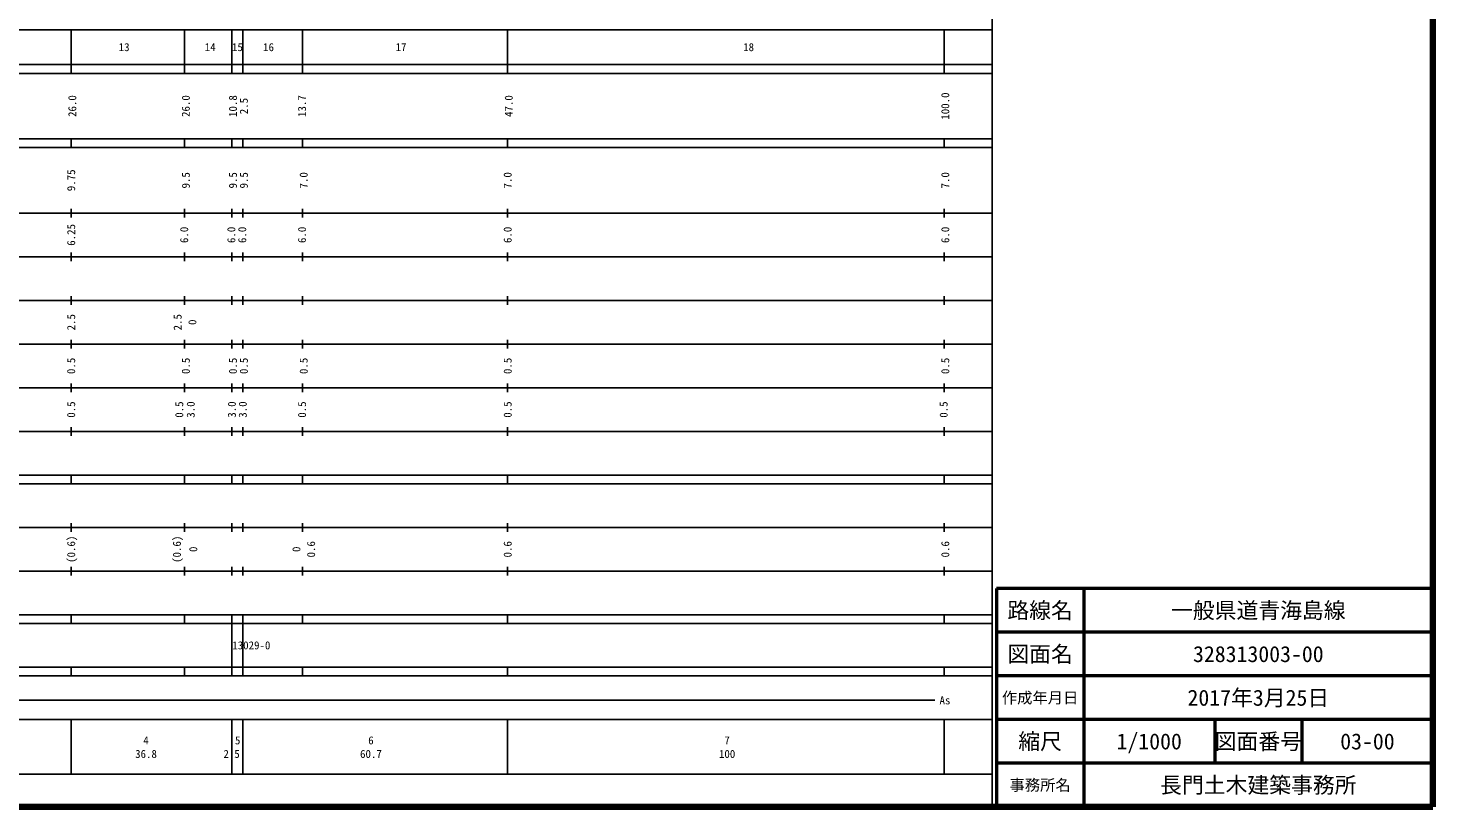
# Model space of a CAD drawing. Units: millimetres on the paper, enlarged 1000 times. Extents: x 40000 to 680000, y 20000 to 380000.
# Drawn here: x 358129 to 680000, y 20000 to 198357 of the extents above; entities that cross this region are included whole.
import ezdxf
from ezdxf.enums import TextEntityAlignment as Align

# ---------------------------------------------------------------- set-up
doc = ezdxf.new("R2010")
doc.units = ezdxf.units.MM
doc.header["$LTSCALE"] = 1000
for name, color, linetype, lineweight in [('M-TTL', 2, 'Continuous', 140), ('M-TTL-BAND', 7, 'Continuous', 25), ('M-TTL-FRAM', 2, 'Continuous', 50), ('M-TTL-LINE', 7, 'Continuous', 50), ('M-TTL-TXT', 7, 'Continuous', 13)]:
    doc.layers.add(name, color=color, linetype=linetype, lineweight=lineweight)
doc.styles.add('ＭＳ ゴシック', font='')
doc.styles.get('ＭＳ ゴシック').set_extended_font_data('MS Gothic')

msp = doc.modelspace()

# ---------------------------------------------------------------- linework, layer by layer
at = {"layer": 'M-TTL'}
for p, q in [((680000, 20000), (680000, 380000)), ((40000, 20000), (680000, 20000))]:
    msp.add_line(p, q, dxfattribs=at)
at = {"layer": 'M-TTL-BAND'}
for p, q in [((579000, 20000), (579000, 370000)), ((68000, 198000), (579000, 198000)), ((368000, 198000), (368000, 188000)), ((394000, 198000), (394000, 188000)), ((404800, 198000), (404800, 188000)), ((407300, 198000), (407300, 188000)), ((421000, 198000), (421000, 188000)), ((468000, 198000), (468000, 188000)), ((568000, 198000), (568000, 188000)), ((40000, 190000), (579000, 190000)), ((40000, 188000), (579000, 188000)), ((40000, 173000), (579000, 173000)), ((40000, 171000), (579000, 171000)), ((368000, 171000), (368000, 173000)), ((394000, 173000), (394000, 171000)), ((404800, 173000), (404800, 171000)), ((407300, 173000), (407300, 171000)), ((421000, 173000), (421000, 171000)), ((468000, 171000), (468000, 173000)), ((568000, 171000), (568000, 173000)), ((40000, 156000), (579000, 156000)), ((368000, 155000), (368000, 157000)), ((394000, 157000), (394000, 155000)), ((404800, 157000), (404800, 155000)), ((407300, 157000), (407300, 155000)), ((421000, 157000), (421000, 155000)), ((468000, 155000), (468000, 157000)), ((568000, 155000), (568000, 157000)), ((46000, 146000), (579000, 146000)), ((368000, 145000), (368000, 147000)), ((394000, 147000), (394000, 145000)), ((404800, 147000), (404800, 145000)), ((407300, 147000), (407300, 145000)), ((421000, 147000), (421000, 145000)), ((468000, 145000), (468000, 147000)), ((568000, 145000), (568000, 147000)), ((52000, 136000), (579000, 136000)), ((368000, 135000), (368000, 137000)), ((394000, 137000), (394000, 135000)), ((404800, 137000), (404800, 135000)), ((407300, 137000), (407300, 135000)), ((421000, 137000), (421000, 135000)), ((468000, 135000), (468000, 137000)), ((568000, 135000), (568000, 137000)), ((46000, 126000), (579000, 126000)), ((368000, 125000), (368000, 127000)), ((394000, 127000), (394000, 125000)), ((404800, 127000), (404800, 125000)), ((407300, 127000), (407300, 125000)), ((421000, 127000), (421000, 125000)), ((468000, 125000), (468000, 127000)), ((568000, 125000), (568000, 127000)), ((52000, 116000), (579000, 116000)), ((368000, 115000), (368000, 117000)), ((394000, 117000), (394000, 115000)), ((404800, 117000), (404800, 115000)), ((407300, 117000), (407300, 115000)), ((421000, 117000), (421000, 115000)), ((468000, 115000), (468000, 117000)), ((568000, 115000), (568000, 117000)), ((368000, 105000), (368000, 107000)), ((394000, 107000), (394000, 105000)), ((404800, 107000), (404800, 105000)), ((407300, 107000), (407300, 105000)), ((421000, 107000), (421000, 105000)), ((468000, 105000), (468000, 107000)), ((568000, 105000), (568000, 107000)), ((46000, 106000), (579000, 106000)), ((40000, 96000), (579000, 96000)), ((40000, 94000), (579000, 94000)), ((368000, 94000), (368000, 96000)), ((394000, 96000), (394000, 94000)), ((404800, 96000), (404800, 94000)), ((407300, 96000), (407300, 94000)), ((421000, 96000), (421000, 94000)), ((468000, 94000), (468000, 96000)), ((568000, 94000), (568000, 96000)), ((49000, 84000), (579000, 84000)), ((368000, 83000), (368000, 85000)), ((394000, 85000), (394000, 83000)), ((404800, 85000), (404800, 83000)), ((407300, 85000), (407300, 83000)), ((421000, 85000), (421000, 83000)), ((468000, 83000), (468000, 85000)), ((568000, 83000), (568000, 85000)), ((368000, 73000), (368000, 75000)), ((394000, 75000), (394000, 73000)), ((404800, 75000), (404800, 73000)), ((407300, 75000), (407300, 73000)), ((421000, 75000), (421000, 73000)), ((468000, 73000), (468000, 75000)), ((568000, 73000), (568000, 75000)), ((40000, 74000), (579000, 74000)), ((40000, 64000), (579000, 64000)), ((40000, 62000), (579000, 62000)), ((368000, 62000), (368000, 64000)), ((394000, 64000), (394000, 62000)), ((404800, 64000), (404800, 52000)), ((407300, 64000), (407300, 52000)), ((421000, 64000), (421000, 62000)), ((468000, 62000), (468000, 64000)), ((568000, 62000), (568000, 64000)), ((40000, 52000), (579000, 52000)), ((368000, 50000), (368000, 52000)), ((394000, 52000), (394000, 50000)), ((404800, 52000), (404800, 50000)), ((407300, 52000), (407300, 50000)), ((421000, 52000), (421000, 50000)), ((468000, 50000), (468000, 52000)), ((568000, 50000), (568000, 52000)), ((40000, 50000), (579000, 50000)), ((70805, 44406), (565903, 44406)), ((40000, 40000), (579000, 40000)), ((368000, 40000), (368000, 27500)), ((404800, 40000), (404800, 27500)), ((407300, 40000), (407300, 27500)), ((468000, 40000), (468000, 27500)), ((568000, 40000), (568000, 27500)), ((68000, 27500), (579000, 27500))]:
    msp.add_line(p, q, dxfattribs=at)
at = {"layer": 'M-TTL-FRAM'}
for p, q in [((680000, 70000), (580000, 70000)), ((580000, 70000), (580000, 20000))]:
    msp.add_line(p, q, dxfattribs=at)
at = {"layer": 'M-TTL-LINE'}
for p, q in [((600000, 70000), (600000, 20000)), ((680000, 60000), (580000, 60000)), ((680000, 50000), (580000, 50000)), ((680000, 40000), (580000, 40000)), ((630000, 40000), (630000, 30000)), ((650000, 40000), (650000, 30000)), ((680000, 30000), (580000, 30000))]:
    msp.add_line(p, q, dxfattribs=at)

# ---------------------------------------------------------------- texts
at = {"layer": 'M-TTL-BAND', "style": 'ＭＳ ゴシック'}
for s, p in [('13', (380135, 194000)), ('14', (399856, 194000)), ('15', (406097, 194000)), ('16', (413220, 194000)), ('17', (443581, 194000)), ('18', (523211, 194000)), ('13029-0', (409277, 57000)), ('As', (568201, 44406)), ('4', (385147, 35238)), ('5', (406146, 35238)), ('6', (436683, 35238)), ('7', (518288, 35238)), ('36.8', (385147, 32131)), ('2.5', (404752, 32131)), ('60.7', (436683, 32131)), ('100', (518288, 32131))]:
    msp.add_text(s, height=1833, dxfattribs=at).set_placement(p, align=Align.MIDDLE_CENTER)
for s, p in [('100.0', (568265, 180500)), ('26.0', (368248, 180500)), ('26.0', (394259, 180500)), ('10.8', (405059, 180500)), ('2.5', (407559, 180500)), ('13.7', (420885, 180500)), ('47.0', (468248, 180500)), ('9.75', (367997, 163500)), ('9.5', (394259, 163500)), ('9.5', (405059, 163500)), ('9.5', (407559, 163500)), ('7.0', (421260, 163500)), ('7.0', (467997, 163500)), ('7.0', (568265, 163500)), ('6.25', (367997, 151000)), ('6.0', (393884, 151000)), ('6.0', (404684, 151000)), ('6.0', (407184, 151000)), ('6.0', (420885, 151000)), ('6.0', (467997, 151000)), ('6.0', (568265, 151000)), ('2.5', (367997, 131000)), ('2.5', (392384, 131000)), ('0', (395759, 131000)), ('0.5', (367997, 121000)), ('0.5', (394259, 121000)), ('0.5', (405059, 121000)), ('0.5', (407559, 121000)), ('0.5', (421260, 121000)), ('0.5', (467997, 121000)), ('0.5', (568265, 121000)), ('0.5', (367997, 111000)), ('0.5', (392759, 111000)), ('3.0', (395384, 111000)), ('3.0', (404805, 111000)), ('3.0', (407305, 111000)), ('0.5', (420885, 111000)), ('0.5', (467997, 111000)), ('0.5', (567890, 111000)), ('(0.6)', (367997, 79000)), ('(0.6)', (392216, 79000)), ('0.6', (422967, 79000)), ('0.6', (467997, 79000)), ('0.6', (568265, 79000)), ('0', (395966, 79000)), ('0', (419592, 79000))]:
    msp.add_text(s, height=1833, rotation=90, dxfattribs=at).set_placement(p, align=Align.MIDDLE_CENTER)
at = {"layer": 'M-TTL-TXT', "style": 'ＭＳ ゴシック'}
for s, height, p in [('路線名', 3666, (590000, 65000)), ('一般県道青海島線', 3666, (640000, 65000)), ('図面名', 3666, (590000, 55000)), ('328313003-00', 3666, (640000, 55000)), ('作成年月日', 2566, (590000, 45000)), ('2017年3月25日', 3666, (640000, 45000)), ('縮尺', 3666, (590000, 35000)), ('1/1000', 3666, (615000, 35000)), ('図面番号', 3666, (640000, 35000)), ('03-00', 3666, (665000, 35000)), ('事務所名', 2566, (590000, 25000)), ('長門土木建築事務所', 3666, (640000, 25000))]:
    msp.add_text(s, height=height, dxfattribs=at).set_placement(p, align=Align.MIDDLE_CENTER)

doc.saveas('drawing.dxf')
